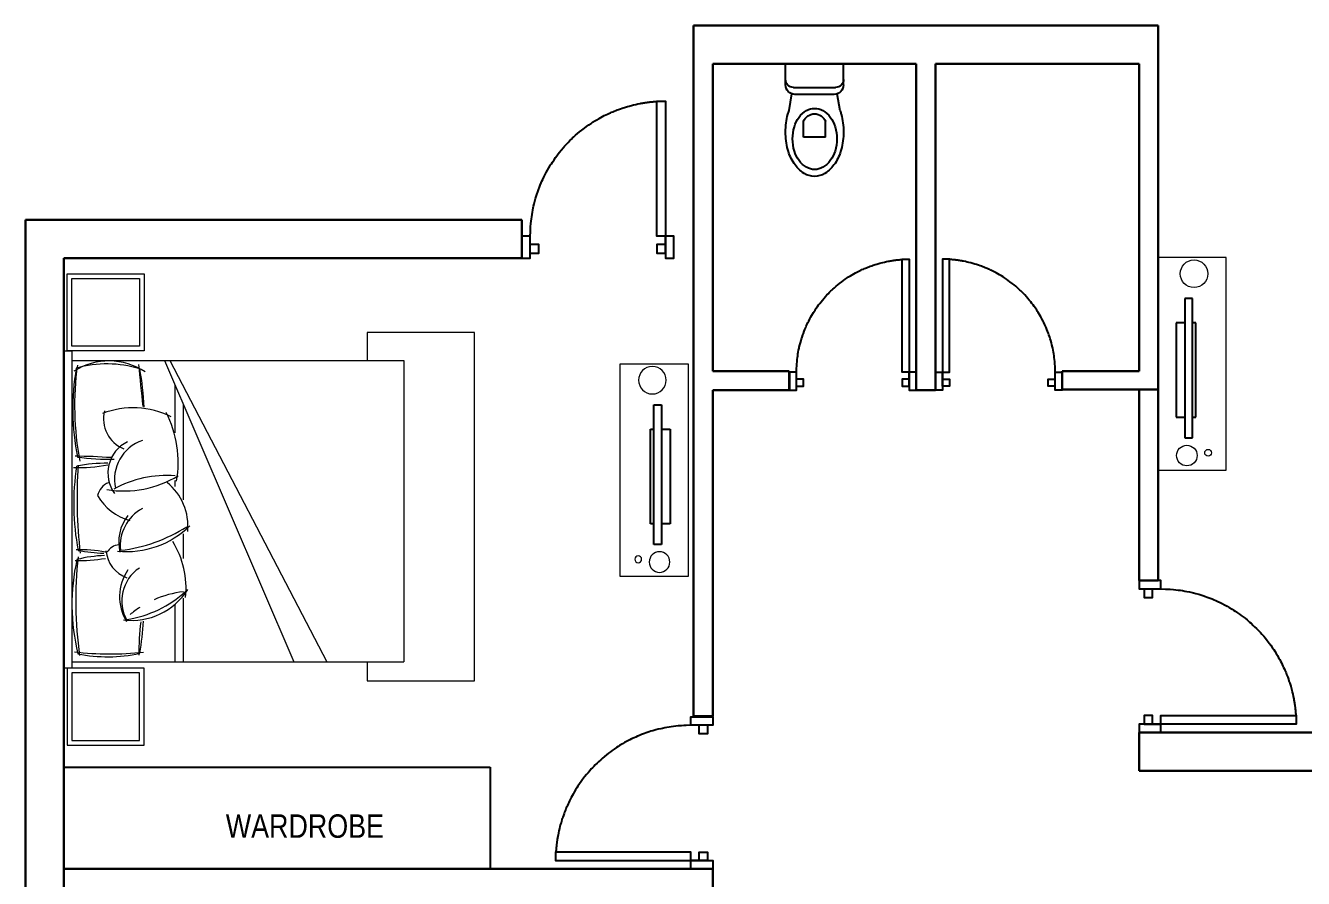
# Model space of a CAD drawing. Extents: x -454308 to 890911, y -14103 to 1343694.
# Drawn here: x 220848.6 to 221149.9, y 651020.7 to 651221.8 of the extents above; entities that cross this region are included whole.
import ezdxf

# ---------------------------------------------------------------- set-up
doc = ezdxf.new("R2010")
doc.units = 0
doc.header["$MEASUREMENT"] = 0
for name, color, linetype in [('A-Door', 144, 'Continuous'), ('cup', 126, 'Continuous'), ('ELE', 7, 'Continuous'), ('PERSONA', 7, 'Continuous')]:
    doc.layers.add(name, color=color, linetype=linetype)
for name, color, linetype, lineweight in [('A-FURN', 35, 'Continuous', 5), ('AR-FUR', 11, 'Continuous', 9), ('Muebles', 46, 'Continuous', 0), ('TILE', 252, 'Continuous', 0), ('TXT', 42, 'Continuous', 25)]:
    doc.layers.add(name, color=color, linetype=linetype, lineweight=lineweight)
doc.styles.get("Standard").update_dxf_attribs({"font": 'stylu.ttf', "height": 7})

# ---------------------------------------------------------------- blocks, each defined once
blk = doc.blocks.new('cdsaf')
at = {"color": 5}
for p, q in [((1185429.42, 734143.15, 20311.96), (1185429.42, 734106.36, 20311.96)), ((1185431.44, 734143.15, 20311.96), (1185429.42, 734143.15, 20311.96)), ((1185431.44, 734106.36, 20311.96), (1185431.44, 734143.15, 20311.96)), ((1185427.16, 734136.71, 20311.96), (1185427.16, 734111.82, 20311.96)), ((1185429.42, 734136.71, 20311.96), (1185427.16, 734136.71, 20311.96)), ((1185432.29, 734136.71, 20311.96), (1185431.44, 734136.71, 20311.96)), ((1185432.29, 734111.82, 20311.96), (1185432.29, 734136.71, 20311.96)), ((1185427.16, 734111.82, 20311.96), (1185429.42, 734111.82, 20311.96)), ((1185431.44, 734111.82, 20311.96), (1185432.29, 734111.82, 20311.96)), ((1185429.42, 734106.36, 20311.96), (1185431.44, 734106.36, 20311.96))]:
    blk.add_line(p, q, dxfattribs=at)
blk = doc.blocks.new('WEWEEQ')
at = {"layer": 'Muebles'}
blk.add_lwpolyline([(1107845.51, 737873.28), (1107829.48, 737873.28), (1107829.48, 737823.12), (1107845.51, 737823.12)], close=True, dxfattribs=at)
for centre, radius in [((1107833.71, 737869.19), 0.81), ((1107838.73, 737869.84), 2.43), ((1107837.04, 737826.97), 3.24)]:
    blk.add_circle(centre, radius, dxfattribs=at)
at = {"color": 6, "linetype": 'ByBlock', "lineweight": 5, "xscale": 0.8945132207591084, "yscale": 0.8945132207591084, "zscale": 0.8945132207591084, "rotation": 180}
blk.add_blockref('cdsaf', (2168221.49, 1394533.53, 55552.59), dxfattribs=at)
blk = doc.blocks.new('bed 111111')
at = {"layer": 'AR-FUR'}
for p, q in [((-0.8649, 1.3945), (-0.8649, -0.4997)), ((-0.8172, 1.3945), (-0.8649, 1.3945)), ((-0.8172, -0.4997), (-0.8172, 1.3945)), ((-0.2634, -0.4435), (0.5086, 1.3565)), ((-0.151, 0.5919), (-0.151, 0.7393)), ((-0.2018, 0.2738), (-0.2018, 0.3108)), ((-0.8649, -0.4997), (-0.8172, -0.4997))]:
    blk.add_line(p, q, dxfattribs=at)
at = {"layer": 'AR-FUR', "color": 251}
for p, q in [((-0.8172, 1.3565), (1.1658, 1.3565)), ((-0.231, -0.4435), (0.7065, 1.3565)), ((-0.2018, 1.016), (-0.2018, 1.3565)), ((-0.151, 0.9769), (-0.151, 1.3565)), ((1.1658, -0.4435), (1.1658, 1.3565)), ((-0.151, -0.177), (-0.151, 0.3896)), ((-0.2018, -0.2973), (-0.2018, -0.0096)), ((-0.8172, -0.4435), (1.1658, -0.4435))]:
    blk.add_line(p, q, dxfattribs=at)
at = {"layer": 'AR-FUR'}
for points in [[(-0.3849, 1.8545), (-0.3849, 1.3945), (-0.8449, 1.3945), (-0.8449, 1.8545)], [(-0.4126, 1.8268), (-0.4126, 1.4222), (-0.8172, 1.4222), (-0.8172, 1.8268)], [(-0.3849, -0.9597), (-0.3849, -0.4997), (-0.8449, -0.4997), (-0.8449, -0.9597)], [(-0.4126, -0.9319), (-0.4126, -0.5274), (-0.8172, -0.5274), (-0.8172, -0.9319)]]:
    blk.add_lwpolyline(points, close=True, dxfattribs=at)
at = {"layer": 'AR-FUR', "extrusion": (0, 0, -1)}
for centre, major_axis, start_param, end_param in [((0.4135, 1.0155), (0.8693, -0.8693), 2.135358, 2.596989), ((-0.6029, 0.4547), (-0.6168, -0.6168), 2.151233, 2.577546), ((-1.9428, 1.0262), (1.1008, -1.1008), 5.317309, 5.441753), ((-0.2479, 0.9685), (0.2006, -0.2006), 1.751453, 2.903235), ((-0.4597, 0.7123), (0.2807, -0.2807), 3.804818, 4.933588), ((-0.6654, 0.9181), (-0.3757, -0.3757), 3.823105, 4.483365), ((-0.4265, 0.678), (0.132, -0.132), 2.441833, 3.593049), ((0.6668, 0.4149), (-1.0409, -1.0409), 0.630608, 0.974387), ((-0.7629, 1.4252), (0.5216, -0.5216), 0.585091, 0.82334), ((-0.5998, 1.4582), (-0.5204, -0.5204), -0.757256, -0.529592), ((-0.5939, -0.2888), (-0.7054, -0.7054), 2.16954, 2.32419), ((-0.5288, 0.748), (0.0636, -0.0636), 0.857002, 1.830616), ((-0.2789, 0.642), (-0.1822, -0.1822), 0.120756, 1.023991), ((-0.4885, 0.16), (0.3807, -0.3807), 3.825535, 4.703193), ((-0.457, 0.546), (-0.2361, -0.2361), 3.827833, 4.821859), ((-0.3841, 0.2013), (-0.2284, -0.2284), 1.31402, 2.087383), ((-0.5579, 0.3869), (-0.076, -0.076), -0.407023, 0.572892), ((-0.3929, 0.2303), (0.1472, -0.1472), 1.241939, 2.981597), ((-0.5067, -0.2882), (0.4419, -0.4419), 3.766461, 4.474078), ((-0.8424, 0.1671), (-0.4675, -0.4675), 3.758339, 4.39729), ((-0.5994, 1.2063), (-0.7323, -0.7323), -0.784247, -0.602664), ((0.6231, -0.1482), (1.0143, -1.0143), 2.182404, 2.554333), ((-0.5854, -1.358), (1.0644, -1.0644), 3.795161, 3.941764), ((-0.4353, -0.0938), (-0.1358, -0.1358), 0.534678, 1.98218), ((-0.4521, 0.3531), (-0.3626, -0.3626), -1.247956, -0.42416), ((-1.8536, -0.1133), (-1.0388, -1.0388), 3.961011, 4.118365), ((-0.6065, 0.2399), (0.4681, -0.4681), 0.486234, 1.065936)]:
    blk.add_ellipse(centre, major_axis=major_axis, ratio=1, start_param=start_param, end_param=end_param, dxfattribs=at)
at = {"layer": 'AR-FUR', "color": 251, "extrusion": (0, 0, -1)}
for centre, major_axis, start_param, end_param in [((-0.5854, -0.6035), (1.3528, -1.3528), 3.814055, 4.030079), ((1.5625, 0.993), (-1.6658, -1.6658), 0.673847, 0.924545), ((1.5526, 1.3309), (-1.3927, -1.3927), 0.677, 0.778682), ((-0.2845, 0.9931), (-0.1657, -0.1657), -0.207552, 1.319983), ((-0.5866, 0.4458), (0.4702, -0.4702), 4.076, 4.671895), ((-0.0866, 1.5296), (0.42, -0.42), 1.362212, 1.484388), ((-0.0866, 1.5296), (0.42, -0.42), 0.892669, 1.199073), ((-0.7563, 0.0062), (0.5275, -0.5275), 3.872485, 4.116068), ((2.032, 0.3804), (-1.9923, -1.9923), 0.715059, 0.90208), ((-0.2783, 0.6613), (0.176, -0.176), 1.274089, 2.475678), ((-0.6338, -0.2362), (0.6602, -0.6602), 4.043868, 4.496311), ((-0.3136, 0.269), (-0.1757, -0.1757), -0.450892, 0.994118), ((-0.2465, 0.9031), (-0.4664, -0.4664), -0.857824, -0.280048), ((0.9556, -0.1741), (1.2415, -1.2415), 2.218366, 2.546274), ((-0.7731, -0.7492), (-0.6687, -0.6687), 2.320508, 2.537901), ((-0.8022, 3.0425), (-2.0599, -2.0599), -0.860991, -0.787253), ((11.1738, -1.4463), (8.2284, -8.2284), 2.444592, 2.466232), ((-0.5953, -0.0511), (-0.2749, -0.2749), -1.375906, -0.21834)]:
    blk.add_ellipse(centre, major_axis=major_axis, ratio=1, start_param=start_param, end_param=end_param, dxfattribs=at)
blk = doc.blocks.new('qeert')
at = {"layer": 'AR-FUR'}
blk.add_lwpolyline([(817.8551, -506.2448), (817.969, -506.2448), (817.969, -506.8852), (815.8898, -506.8852), (815.8898, -506.2448), (816.0552, -506.2448)], dxfattribs=at)
at = {"layer": 'AR-FUR', "rotation": 270}
blk.add_blockref('bed 111111', (816.4987, -505.2972), dxfattribs=at)
blk = doc.blocks.new('reg')
at = {"layer": 'A-Door'}
blk.add_lwpolyline([(214608.39, 654484.82), (214610.06, 654484.82), (214610.06, 654489.14), (214608.39, 654489.14), (214608.39, 654484.82), (214610.06, 654484.82), (214610.06, 654485.82), (214611.72, 654485.82), (214611.72, 654487.48), (214610.06, 654487.48), (214610.06, 654489.14), (214610.07, 654490.01), (214610.09, 654490.5), (214610.12, 654490.97), (214610.17, 654491.61), (214610.22, 654492.09), (214610.27, 654492.54), (214610.33, 654492.97), (214610.4, 654493.4), (214610.47, 654493.83), (214610.55, 654494.26), (214610.65, 654494.73), (214610.71, 654495.02), (214610.83, 654495.53), (214610.96, 654496.03), (214611.12, 654496.58), (214611.23, 654496.96), (214611.35, 654497.35), (214611.53, 654497.88), (214611.66, 654498.24), (214611.87, 654498.8), (214612.03, 654499.2), (214612.21, 654499.62), (214612.35, 654499.95), (214612.51, 654500.3), (214612.74, 654500.78), (214612.92, 654501.15), (214613.18, 654501.65), (214613.46, 654502.16), (214613.69, 654502.56), (214614.04, 654503.15), (214614.21, 654503.4), (214614.41, 654503.73), (214614.72, 654504.18), (214615.01, 654504.6), (214615.27, 654504.95), (214615.55, 654505.32), (214615.83, 654505.68), (214616.16, 654506.09), (214616.56, 654506.56), (214616.82, 654506.85), (214617.23, 654507.3), (214617.48, 654507.57), (214617.84, 654507.94), (214618.15, 654508.24), (214618.39, 654508.47), (214618.64, 654508.7), (214618.98, 654509.01), (214619.37, 654509.35), (214619.76, 654509.67), (214620.2, 654510.03), (214620.71, 654510.43), (214621.12, 654510.72), (214621.56, 654511.03), (214622, 654511.33), (214622.32, 654511.54), (214622.75, 654511.81), (214623.17, 654512.06), (214623.57, 654512.29), (214623.94, 654512.49), (214624.25, 654512.66), (214624.62, 654512.85), (214624.93, 654513.01), (214625.22, 654513.15), (214625.49, 654513.27), (214625.81, 654513.42), (214626.06, 654513.53), (214626.31, 654513.63), (214626.57, 654513.74), (214626.87, 654513.86), (214627.14, 654513.97), (214627.4, 654514.06), (214627.78, 654514.2), (214627.78, 654514.2), (214628.11, 654514.32), (214628.35, 654514.4), (214628.59, 654514.48), (214628.59, 654514.48), (214628.97, 654514.59), (214629.21, 654514.66), (214629.21, 654514.66), (214629.47, 654514.74), (214629.47, 654514.74), (214629.72, 654514.81), (214629.72, 654514.81), (214629.98, 654514.88), (214629.98, 654514.88), (214630.38, 654514.98), (214630.38, 654514.98), (214630.79, 654515.07), (214630.79, 654515.07), (214631.23, 654515.17), (214631.66, 654515.25), (214631.81, 654515.28), (214631.92, 654515.3), (214632.1, 654515.33), (214632.24, 654515.36), (214632.43, 654515.39), (214632.52, 654515.4), (214632.67, 654515.42), (214632.76, 654515.44), (214632.86, 654515.45), (214632.98, 654515.47), (214633.1, 654515.49), (214633.18, 654515.5), (214633.27, 654515.51), (214633.37, 654515.52), (214633.47, 654515.53), (214633.58, 654515.55), (214633.7, 654515.56), (214633.89, 654515.58), (214634.03, 654515.59), (214634.16, 654515.61), (214634.32, 654515.62), (214634.4, 654515.63), (214634.51, 654515.64), (214634.64, 654515.65), (214634.76, 654515.66), (214634.85, 654515.66), (214634.97, 654515.72), (214636.63, 654515.72), (214636.63, 654484.82), (214638.3, 654484.82), (214638.3, 654489.14), (214636.63, 654489.14), (214636.63, 654487.48), (214634.97, 654487.48), (214634.97, 654485.82), (214636.63, 654485.82), (214636.63, 654489.14), (214634.97, 654489.14), (214634.97, 654515.72)], dxfattribs=at)
blk = doc.blocks.new('eert')
at = {"layer": 'A-Door'}
blk.add_lwpolyline([(215530.53, 654326.38), (215530.53, 654324.39), (215525.36, 654324.39), (215525.36, 654326.38), (215530.53, 654326.38), (215530.53, 654324.39), (215529.34, 654324.39), (215529.34, 654322.4), (215527.35, 654322.4), (215527.35, 654324.39), (215525.36, 654324.39), (215524.31, 654324.37), (215523.74, 654324.35), (215523.16, 654324.31), (215522.39, 654324.25), (215521.83, 654324.19), (215521.29, 654324.13), (215520.77, 654324.06), (215520.25, 654323.98), (215519.73, 654323.89), (215519.22, 654323.79), (215518.66, 654323.68), (215518.31, 654323.6), (215517.7, 654323.45), (215517.1, 654323.3), (215516.45, 654323.12), (215515.98, 654322.98), (215515.52, 654322.83), (215514.88, 654322.62), (215514.45, 654322.46), (215513.78, 654322.21), (215513.3, 654322.02), (215512.8, 654321.81), (215512.4, 654321.63), (215511.98, 654321.44), (215511.41, 654321.17), (215510.96, 654320.95), (215510.37, 654320.64), (215509.76, 654320.31), (215509.27, 654320.03), (215508.57, 654319.61), (215508.26, 654319.41), (215507.88, 654319.16), (215507.33, 654318.79), (215506.83, 654318.45), (215506.41, 654318.14), (215505.97, 654317.81), (215505.53, 654317.47), (215505.04, 654317.07), (215504.48, 654316.59), (215504.13, 654316.29), (215503.59, 654315.79), (215503.27, 654315.48), (215502.83, 654315.06), (215502.47, 654314.69), (215502.19, 654314.4), (215501.91, 654314.1), (215501.54, 654313.69), (215501.14, 654313.22), (215500.75, 654312.76), (215500.32, 654312.23), (215499.85, 654311.61), (215499.49, 654311.13), (215499.12, 654310.6), (215498.76, 654310.07), (215498.51, 654309.69), (215498.19, 654309.17), (215497.89, 654308.66), (215497.61, 654308.18), (215497.37, 654307.74), (215497.17, 654307.37), (215496.94, 654306.93), (215496.75, 654306.56), (215496.59, 654306.21), (215496.43, 654305.88), (215496.26, 654305.5), (215496.13, 654305.21), (215496, 654304.91), (215495.87, 654304.59), (215495.73, 654304.23), (215495.6, 654303.91), (215495.48, 654303.6), (215495.32, 654303.14), (215495.32, 654303.14), (215495.18, 654302.75), (215495.09, 654302.46), (215494.99, 654302.17), (215494.99, 654302.17), (215494.85, 654301.72), (215494.77, 654301.43), (215494.77, 654301.43), (215494.68, 654301.11), (215494.68, 654301.11), (215494.6, 654300.82), (215494.6, 654300.82), (215494.51, 654300.5), (215494.51, 654300.5), (215494.39, 654300.03), (215494.39, 654300.03), (215494.28, 654299.54), (215494.28, 654299.54), (215494.17, 654299.01), (215494.06, 654298.49), (215494.03, 654298.31), (215494, 654298.18), (215493.97, 654297.96), (215493.94, 654297.8), (215493.9, 654297.57), (215493.88, 654297.46), (215493.86, 654297.28), (215493.84, 654297.18), (215493.82, 654297.06), (215493.8, 654296.9), (215493.78, 654296.77), (215493.77, 654296.67), (215493.75, 654296.56), (215493.74, 654296.45), (215493.73, 654296.32), (215493.71, 654296.19), (215493.69, 654296.05), (215493.67, 654295.82), (215493.65, 654295.65), (215493.64, 654295.49), (215493.62, 654295.3), (215493.61, 654295.21), (215493.6, 654295.08), (215493.59, 654294.92), (215493.58, 654294.78), (215493.58, 654294.67), (215493.5, 654294.52), (215493.5, 654292.53), (215530.53, 654292.53), (215530.53, 654290.54), (215525.36, 654290.54), (215525.36, 654292.53), (215527.35, 654292.53), (215527.35, 654294.52), (215529.34, 654294.52), (215529.34, 654292.53), (215525.36, 654292.53), (215525.36, 654294.52), (215493.5, 654294.52)], dxfattribs=at)
blk = doc.blocks.new('qwewerer')
at = {"layer": 'ELE', "color": 30}
for p, q in [((5777.8647, -153.8252), (5777.8647, -153.9319)), ((5778.0138, -153.8252), (5778.0138, -153.9319)), ((5777.7423, -154.1802), (5777.7423, -154.3243)), ((5777.7955, -154.1632), (5778.083, -154.1632)), ((5778.0724, -154.1163), (5777.8062, -154.1163)), ((5778.1363, -154.1802), (5778.1363, -154.3243)), ((5778.1363, -154.3243), (5777.7423, -154.3243))]:
    blk.add_line(p, q, dxfattribs=at)
for points in [[(5777.9393, -153.5586, 0.142494), (5777.8688, -153.5791, 0.10717), (5777.8, -153.6472, 0.078641), (5777.7582, -153.7405, 0.066012), (5777.7423, -153.8609, 0.066012), (5777.7582, -153.9814, 0.019964), (5777.766, -154.0063, 0.10717)], [(5778.1136, -154.0031, 0.017373), (5778.1203, -153.9814, 0.066012), (5778.1363, -153.8609, 0.066012), (5778.1203, -153.7405, 0.078641), (5778.0786, -153.6472, 0.10717), (5778.0098, -153.5791, 0.142494), (5777.9393, -153.5586, 0.142494)]]:
    blk.add_lwpolyline(points, format="xyb", dxfattribs=at)
blk.add_lwpolyline([(5777.9404, -153.6057, 0.130744), (5777.8857, -153.6203, 0.106529), (5777.8342, -153.6665, 0.083979), (5777.8023, -153.7312, 0.07291), (5777.7903, -153.8133, 0.07291), (5777.8023, -153.8954, 0.083979), (5777.8342, -153.9601, 0.106529), (5777.8857, -154.0063, 0.130744), (5777.9404, -154.0209, 0.130744), (5777.9952, -154.0063, 0.106529), (5778.0466, -153.9601, 0.083979), (5778.0785, -153.8954, 0.07291), (5778.0906, -153.8133, 0.07291), (5778.0785, -153.7312, 0.083979), (5778.0466, -153.6665, 0.106529), (5777.9952, -153.6203, 0.130744)], format="xyb", close=True, dxfattribs=at)
for points in [[(5778.0138, -153.8252), (5777.8647, -153.8252)], [(5777.766, -154.0063), (5777.7846, -154.1201)], [(5778.1136, -154.0031), (5778.0941, -154.1201)]]:
    blk.add_lwpolyline(points, dxfattribs=at)
for centre, radius, start, end in [((5777.9393, -153.9044), 0.0794, 200.22558, 339.77442), ((5777.8062, -154.1802), 0.0639, 90, 180), ((5777.7955, -154.2165), 0.0532, 90, 180), ((5778.0724, -154.1802), 0.0639, 0, 90), ((5778.083, -154.2165), 0.0532, 0, 90)]:
    blk.add_arc(centre, radius, start, end, dxfattribs=at)
at = {"layer": 'TILE', "linetype": 'Continuous', "lineweight": 5}
for p, q in [((5777.8787, -153.9551), (5777.8787, -153.9559)), ((5778.0984, -154.0945), (5778.0984, -154.1148))]:
    blk.add_line(p, q, dxfattribs=at)

msp = doc.modelspace()

# ---------------------------------------------------------------- linework, layer by layer
at = {"lineweight": 30}
for p, q in [((221006.135, 651221.761), (221115.635, 651221.761)), ((221006.135, 651221.761), (221006.135, 651058.921)), ((221110.458, 651221.761), (221115.635, 651221.761)), ((221115.635, 651221.761), (221115.635, 651090.921)), ((221010.635, 651212.761), (221058.635, 651212.761)), ((221010.635, 651212.761), (221010.635, 651140.261)), ((221058.635, 651212.761), (221058.635, 651135.761)), ((221063.135, 651212.761), (221111.135, 651212.761)), ((221063.135, 651212.761), (221063.135, 651135.761)), ((221111.135, 651212.761), (221111.135, 651140.261)), ((220848.635, 651175.921), (220848.635, 650877.421)), ((220848.635, 651175.921), (220965.635, 651175.921)), ((220965.635, 651175.921), (220965.635, 651166.921)), ((220857.635, 651166.921), (220857.635, 650886.421)), ((220857.635, 651166.921), (220965.635, 651166.921)), ((221010.635, 651140.261), (221028.635, 651140.261)), ((221028.635, 651140.261), (221028.635, 651135.761)), ((221093.036, 651140.261), (221111.135, 651140.261)), ((221093.036, 651135.761), (221093.036, 651140.261)), ((221010.635, 651135.761), (221028.635, 651135.761)), ((221010.635, 651135.761), (221010.635, 651058.921)), ((221058.635, 651135.761), (221063.135, 651135.761)), ((221093.036, 651135.921), (221115.635, 651135.921)), ((221111.135, 651135.921), (221111.135, 651090.921)), ((221111.135, 651090.921), (221115.635, 651090.921)), ((221006.135, 651058.921), (221010.635, 651058.921)), ((221111.135, 651055.081), (221318.135, 651055.081)), ((221111.135, 651055.081), (221111.135, 651046.081)), ((221111.135, 651046.081), (221309.135, 651046.081)), ((220857.635, 651022.921), (221010.635, 651022.921)), ((221010.635, 651018.421), (221010.635, 651022.921))]:
    msp.add_line(p, q, dxfattribs=at)
at = {"layer": 'cup'}
for p, q in [((220857.635, 651046.921), (220958.135, 651046.921)), ((220958.135, 651046.921), (220958.135, 651022.921))]:
    msp.add_line(p, q, dxfattribs=at)

# ---------------------------------------------------------------- block references
at = {"lineweight": 30, "xscale": -1, "rotation": 90}
msp.add_blockref('eert', (875292.014, 866697.455), dxfattribs=at)
at = {"lineweight": 30}
for name, p in [('reg', (6420.34, -3349.063)), ('eert', (5480.102, -3267.618))]:
    msp.add_blockref(name, p, dxfattribs=at)
at = {"lineweight": 30, "xscale": -1}
for name, p in [('reg', (435701.431, -3349.063)), ('eert', (436641.669, -3235.458))]:
    msp.add_blockref(name, p, dxfattribs=at)
at = {"layer": 'A-FURN', "xscale": -39.48101731830775, "yscale": 39.48101731830775, "zscale": 39.48101731830773, "rotation": 90}
msp.add_blockref('qeert', (200942.133, 683361.516), dxfattribs=at)
at = {"layer": 'ELE', "xscale": -34.69827985391021, "yscale": 34.69827985391021, "zscale": 34.69827985391021, "rotation": 180}
msp.add_blockref('qwewerer', (20550.081, 645857.973), dxfattribs=at)
at = {"layer": 'PERSONA', "linetype": 'ByBlock', "rotation": 180}
msp.add_blockref('WEWEEQ', (1328961.144, 1388990.218), dxfattribs=at)
at = {"layer": 'PERSONA', "linetype": 'ByBlock', "xscale": -1, "rotation": 180}
msp.add_blockref('WEWEEQ', (-886840.637, 1388965.113), dxfattribs=at)

# ---------------------------------------------------------------- texts
at = {"layer": 'TXT', "lineweight": 25, "insert": (220895.848, 651035.777), "char_height": 5.52888, "width": 0.19631, "attachment_point": 1}
msp.add_mtext('{\\fArial Narrow|b0|i0|c0|p34;WARDROBE}', dxfattribs=at)

doc.saveas('drawing.dxf')
